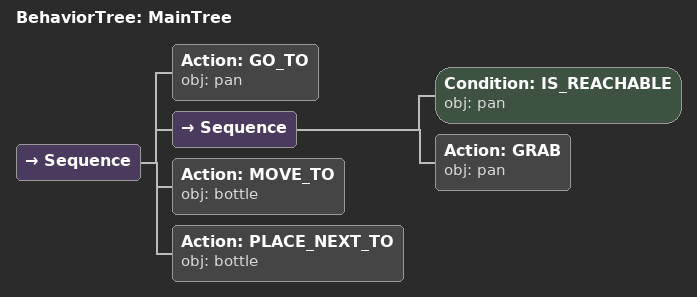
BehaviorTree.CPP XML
<root main_tree_to_execute="MainTree">
  <BehaviorTree ID="MainTree">
    <Sequence>
      <!-- Go to pan -->
      <Action ID="GO_TO" obj="pan" />
      <Sequence>
        <!-- Check pan is reachable before GRASP -->
        <Condition ID="IS_REACHABLE" obj="pan" />
        <!-- Grasp pan -->
        <Action ID="GRAB" obj="pan" />
      </Sequence>
      <!-- Grab pan -->
      <Action ID="MOVE_TO" obj="bottle" />
      <!-- Move to bottle -->
      <Action ID="PLACE_NEXT_TO" obj="bottle" />
    </Sequence>
  </BehaviorTree>
</root>
